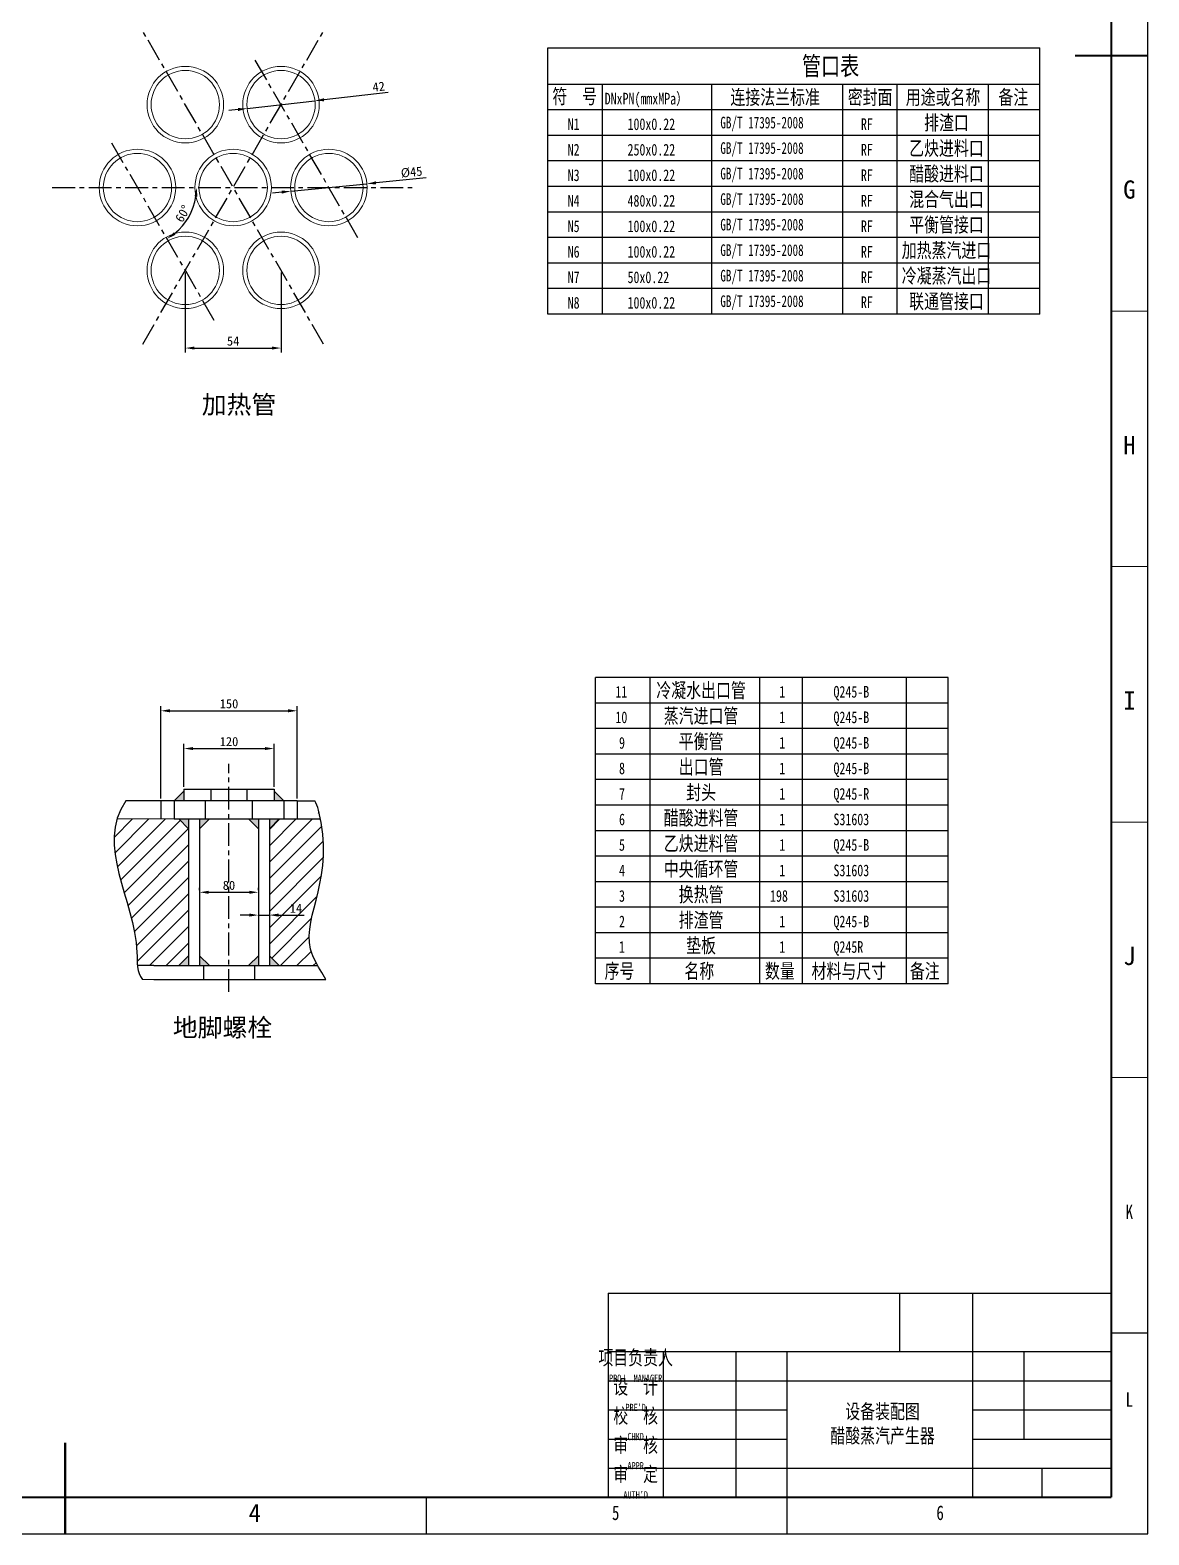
# Model space of a CAD drawing. Header units: millimetres. Extents: x 0 to 609, y 0 to 826.
# Drawn here: x 302.5 to 609.4, y -0.5 to 412.3 of the extents above; entities that cross this region are included whole.
import ezdxf
from ezdxf.enums import TextEntityAlignment as Align

# ---------------------------------------------------------------- set-up
doc = ezdxf.new("R2010")
doc.units = ezdxf.units.MM
doc.header["$PDSIZE"] = -5
doc.linetypes.add('CENTER', pattern=[2, 1.25, -0.25, 0.25, -0.25])
doc.layers.get('0').update_dxf_attribs({"lineweight": 18})
for name, color, linetype, lineweight in [('A图框', 7, 'Continuous', 18), ('中心线', 1, 'CENTER', 25), ('文字', 7, 'Continuous', 25), ('标注', 92, 'Continuous', 25), ('框线', 7, 'Continuous', 25), ('设备内件', 150, 'Continuous', 20), ('设备轮廓', 7, 'Continuous', 25)]:
    doc.layers.add(name, color=color, linetype=linetype, lineweight=lineweight)
doc.styles.add('HZ', font='', dxfattribs={"width": 0.75})
doc.styles.add('工程字', font='')
doc.styles.add('文字5', font='')
doc.styles.get('HZ').set_extended_font_data('宋体')
doc.styles.get('工程字').set_extended_font_data('宋体')
doc.styles.get('文字5').set_extended_font_data('宋体')
doc.dimstyles.new('ISO-25', dxfattribs={"dimtxt": 2.5, "dimasz": 2.5, "dimexe": 1.25, "dimexo": 0.625, "dimtad": 1, "dimtxsty": 'Standard', "dimcen": 2.5, "dimdle": 5, "dimadec": 0, "dimazin": 0, "dimtfac": 1, "dimtmove": 0, "dimatfit": 3, "dimfxl": 0, "dimarcsym": 0})

# ---------------------------------------------------------------- blocks, each defined once
blk = doc.blocks.new('*X7')
at = {"layer": '标注'}
for points in [[(347.19, 215.65), (347.19, 214.81), (344.69, 215.23)], [(366.93, 215.65), (366.93, 214.81), (369.43, 215.23)]]:
    blk.add_hatch(color=0, dxfattribs=at).paths.add_polyline_path(points, flags=0)
at = {"layer": '标注', "color": 0, "lineweight": -2}
for p, q in [((344.69, 204.72), (344.69, 216.48)), ((347.19, 215.23), (366.93, 215.23)), ((369.43, 204.72), (369.43, 216.48))]:
    blk.add_line(p, q, dxfattribs=at)
at = {"layer": '标注', "color": 0, "insert": (357.06, 217.13), "char_height": 2.5, "width": 10.5564, "attachment_point": 5}
blk.add_mtext('120', dxfattribs=at)
blk = doc.blocks.new('*X8')
at = {"layer": '标注'}
for points in [[(340.84, 226.01), (340.84, 225.18), (338.34, 225.59)], [(373.28, 226.01), (373.28, 225.18), (375.78, 225.59)]]:
    blk.add_hatch(color=0, dxfattribs=at).paths.add_polyline_path(points, flags=0)
at = {"layer": '标注', "color": 0, "lineweight": -2}
for p, q in [((338.34, 201.49), (338.34, 226.84)), ((340.84, 225.59), (373.28, 225.59)), ((375.78, 201.49), (375.78, 226.84))]:
    blk.add_line(p, q, dxfattribs=at)
at = {"layer": '标注', "color": 0, "insert": (357.06, 227.5), "char_height": 2.5, "width": 10.5564, "attachment_point": 5}
blk.add_mtext('150', dxfattribs=at)
blk = doc.blocks.new('*X9')
at = {"layer": '标注'}
for points in [[(351.49, 176.22), (351.49, 175.38), (348.99, 175.8)], [(362.63, 176.22), (362.63, 175.38), (365.13, 175.8)]]:
    blk.add_hatch(color=0, dxfattribs=at).paths.add_polyline_path(points, flags=0)
at = {"layer": '标注', "color": 0, "lineweight": -2}
for p, q in [((348.99, 176.42), (348.99, 177.05)), ((351.49, 175.8), (362.63, 175.8)), ((365.13, 176.42), (365.13, 177.05))]:
    blk.add_line(p, q, dxfattribs=at)
at = {"layer": '标注', "color": 0, "insert": (357.06, 177.7), "char_height": 2.5, "width": 7.1494, "attachment_point": 5}
blk.add_mtext('80', dxfattribs=at)
blk = doc.blocks.new('*X10')
at = {"layer": '标注'}
for points in [[(362.63, 169.96), (362.63, 169.12), (365.13, 169.54)], [(370.64, 169.96), (370.64, 169.12), (368.14, 169.54)]]:
    blk.add_hatch(color=0, dxfattribs=at).paths.add_polyline_path(points, flags=0)
at = {"layer": '标注', "color": 0, "lineweight": -2}
for p, q in [((365.13, 175.17), (365.13, 168.29)), ((368.14, 175.17), (368.14, 168.29)), ((362.63, 169.54), (360.13, 169.54)), ((365.13, 169.54), (368.14, 169.54)), ((370.64, 169.54), (377.72, 169.54))]:
    blk.add_line(p, q, dxfattribs=at)
at = {"layer": '标注', "color": 0, "insert": (375.43, 171.42), "char_height": 2.5, "width": 6.6692, "attachment_point": 5}
blk.add_mtext('14', dxfattribs=at)
blk = doc.blocks.new('*X12')
at = {"layer": '标注'}
for points in [[(383.08, 393.64), (383.17, 392.81), (380.64, 392.94)], [(359.48, 390.95), (359.58, 390.12), (362.01, 390.82)]]:
    blk.add_hatch(color=0, dxfattribs=at).paths.add_polyline_path(points, flags=0)
at = {"layer": '标注', "color": 0, "lineweight": -2}
for p, q in [((362.01, 390.82), (380.64, 392.94)), ((400.77, 395.24), (383.13, 393.23)), ((359.53, 390.54), (357.05, 390.25))]:
    blk.add_line(p, q, dxfattribs=at)
at = {"layer": '标注', "color": 0, "insert": (398.12, 396.83), "char_height": 2.5, "width": 7.8306, "attachment_point": 5, "rotation": 6.499}
blk.add_mtext('42', dxfattribs=at)
blk = doc.blocks.new('*X13')
at = {"layer": '标注'}
for points in [[(371.47, 368.3), (371.56, 367.47), (374, 368.12)], [(397.35, 370.83), (397.43, 370), (394.9, 370.17)]]:
    blk.add_hatch(color=0, dxfattribs=at).paths.add_polyline_path(points, flags=0)
at = {"layer": '标注', "color": 0, "lineweight": -2}
for p, q in [((411.12, 371.76), (397.39, 370.42)), ((371.52, 367.88), (369.03, 367.64)), ((374, 368.12), (394.9, 370.17))]:
    blk.add_line(p, q, dxfattribs=at)
at = {"layer": '标注', "color": 0, "insert": (407.16, 373.35), "char_height": 2.5, "width": 13.11, "attachment_point": 5, "rotation": 5.595}
blk.add_mtext('%%C45', dxfattribs=at)
blk = doc.blocks.new('*X14')
at = {"layer": '标注'}
for points in [[(347.58, 325.52), (347.58, 324.69), (345.08, 325.11)], [(368.83, 325.52), (368.83, 324.69), (371.33, 325.11)]]:
    blk.add_hatch(color=0, dxfattribs=at).paths.add_polyline_path(points, flags=0)
at = {"layer": '标注', "color": 0, "lineweight": -2}
for p, q in [((345.08, 345.79), (345.08, 323.86)), ((371.33, 345.79), (371.33, 323.86)), ((347.58, 325.11), (368.83, 325.11))]:
    blk.add_line(p, q, dxfattribs=at)
at = {"layer": '标注', "color": 0, "insert": (358.2, 327), "char_height": 2.5, "width": 7.138, "attachment_point": 5}
blk.add_mtext('54', dxfattribs=at)
blk = doc.blocks.new('*X15')
at = {"layer": '标注'}
for points in [[(347.58, 366.69), (348.41, 366.62), (348.19, 369.15)], [(342.37, 356.16), (341.9, 356.85), (340.07, 355.09)]]:
    blk.add_hatch(color=0, dxfattribs=at).paths.add_polyline_path(points, flags=0)
at = {"layer": '标注', "color": 0, "lineweight": -2}
blk.add_arc((331.95, 369.15), 16.23, 308.832, 351.168, dxfattribs=at)
at = {"layer": '标注', "color": 0, "insert": (344.37, 361.98), "char_height": 2.5, "width": 9.8323, "attachment_point": 5, "rotation": 60}
blk.add_mtext('60%%D', dxfattribs=at)

msp = doc.modelspace()

# ---------------------------------------------------------------- hatches: boundary and pattern name
at = {"ltscale": 35}
h = msp.add_hatch(color=256, dxfattribs=at)
h.paths.add_polyline_path([(344.688, 203.552), (341.998, 200.863), (344.688, 200.863)], flags=0)
h.paths.add_polyline_path([(345.979, 195.915), (343.289, 195.915), (345.979, 193.226)], flags=0)
h.paths.add_polyline_path([(351.68, 195.915), (350.604, 195.915), (348.991, 195.915), (348.991, 193.226)], flags=0)
h.paths.add_polyline_path([(365.126, 195.915), (362.437, 195.915), (365.126, 193.226)], flags=0)
h.paths.add_polyline_path([(370.827, 195.915), (368.138, 195.915), (368.138, 193.226)], flags=0)
h.paths.add_polyline_path([(369.429, 203.552), (369.429, 200.863), (372.118, 200.863)], flags=0)
h.paths.add_polyline_path([(348.991, 158.372), (348.991, 155.683), (351.68, 155.683)], flags=0)
h.paths.add_polyline_path([(345.979, 158.372), (343.289, 155.683), (345.979, 155.683)], flags=0)
h.paths.add_polyline_path([(365.126, 158.372), (362.437, 155.683), (365.126, 155.683)], flags=0)
h.paths.add_polyline_path([(368.138, 158.372), (368.138, 155.683), (370.827, 155.683)], flags=0)
at = {"layer": '标注', "true_color": 0xfecc66}
h = msp.add_hatch(dxfattribs=at)
h.set_pattern_fill('ANSI31', color=31, style=0, pattern_type=0)
edge = h.paths.add_edge_path(flags=0)
edge.add_line((345.979, 193.226), (343.289, 195.915))
edge.add_line((343.289, 195.915), (341.998, 195.915))
edge.add_line((341.998, 195.915), (338.341, 195.915))
edge.add_line((338.341, 195.915), (326.355, 195.915))
edge.add_spline(control_points=[(326.355, 195.915), (322.896, 184.692), (332.105, 171.069), (331.841, 156.825), (331.954, 155.683)], knot_values=[0, 0, 0, 0, 37.5672201, 41.0499486, 41.0499486, 41.0499486, 41.0499486], weights=[1, 1, 1, 1, 1], degree=3, periodic=0)
edge.add_line((331.954, 155.683), (336.416, 155.683))
edge.add_line((336.416, 155.683), (343.289, 155.683))
edge.add_line((343.289, 155.683), (345.979, 158.372))
edge.add_line((345.979, 158.372), (345.979, 193.226))
edge = h.paths.add_edge_path(flags=0)
edge.add_line((368.138, 158.372), (370.827, 155.683))
edge.add_line((370.827, 155.683), (381.427, 155.683))
edge.add_spline(control_points=[(381.427, 155.683), (380.057, 158.142), (376.193, 168.651), (386.896, 180.286), (381.071, 200.216), (380.608, 200.863)], knot_values=[0, 0, 0, 0, 4.342761, 44.3420099, 46.3548606, 46.3548606, 46.3548606, 46.3548606], weights=[1, 1, 1, 1, 1, 1], degree=3, periodic=0)
edge.add_line((382.153, 195.915), (375.776, 195.915))
edge.add_line((375.776, 195.915), (370.827, 195.915))
edge.add_line((370.827, 195.915), (368.138, 193.226))
edge.add_line((368.138, 193.226), (368.138, 158.372))

# ---------------------------------------------------------------- linework, layer by layer
msp.add_line((345.079, 391.881), (345.079, 391.881))
at = {"ltscale": 5}
for p, q in [((341.998, 200.863), (344.688, 203.552)), ((372.118, 200.863), (369.429, 203.552)), ((338.341, 195.915), (341.998, 195.915)), ((343.289, 195.915), (345.979, 193.226)), ((351.68, 195.915), (348.991, 193.226)), ((362.437, 195.915), (365.126, 193.226)), ((370.827, 195.915), (368.138, 193.226)), ((343.289, 155.683), (345.979, 158.372)), ((351.68, 155.683), (348.991, 158.372)), ((362.437, 155.683), (365.126, 158.372)), ((370.827, 155.683), (368.138, 158.372)), ((336.416, 151.918), (333.345, 151.918))]:
    msp.add_line(p, q, dxfattribs=at)
at = {"ltscale": 20}
msp.add_line((338.306, 195.915), (326.355, 195.915), dxfattribs=at)
at = {"layer": 'A图框', "ltscale": 10}
for p, q in [((609.126, 335.22), (599.126, 335.22)), ((609.126, 265.137), (599.126, 265.137)), ((609.126, 195.054), (599.126, 195.054)), ((609.126, 124.97), (599.126, 124.97)), ((609.126, 124.97), (599.126, 124.97))]:
    msp.add_line(p, q, dxfattribs=at)
at = {"layer": 'A图框'}
for points in [[(609.126, 405.304, 0.6, 0.6, 0), (589.126, 405.304, 0.6, 0.6, 0)], [(312.126, 24.804, 0.6, 0.6, 0), (312.126, -0.196, 0.6, 0.6, 0)]]:
    msp.add_lwpolyline(points, format="xyseb", dxfattribs=at)
at = {"layer": '中心线', "ltscale": 5}
for p, q in [((333.398, 326.183), (383.009, 412.113)), ((383.009, 326.183), (333.398, 412.113)), ((392.406, 355.375), (363.959, 404.646)), ((353.031, 332.642), (324.584, 381.913)), ((308.592, 369.148), (407.815, 369.148)), ((357.058, 148.501), (357.058, 211.017))]:
    msp.add_line(p, q, dxfattribs=at)
at = {"layer": '文字'}
for p, q in [((609.126, -0.196), (609.126, 825.804)), ((579.545, 397.425), (444.545, 397.425)), ((525.442, 334.425), (525.442, 397.425)), ((579.545, 390.425), (444.545, 390.425)), ((514.35, 150.702), (514.35, 206.702)), ((554.35, 157.702), (457.646, 157.702)), ((554.35, 150.702), (457.646, 150.702)), ((461.126, 65.804), (599.126, 65.804)), ((461.126, 65.804), (461.126, 9.804)), ((541.126, 49.804), (541.126, 65.804)), ((561.126, 9.804), (561.126, 65.804)), ((609.126, 54.887), (599.126, 54.887)), ((461.126, 49.804), (599.126, 49.804)), ((476.126, 49.804), (476.126, 9.804)), ((496.126, 49.804), (496.126, 9.804)), ((510.126, 49.804), (510.126, 9.804)), ((575.126, 49.804), (575.126, 49.804)), ((575.126, 49.804), (575.126, 25.804)), ((461.126, 41.804), (599.126, 41.804)), ((461.126, 33.804), (510.126, 33.804)), ((561.126, 33.804), (599.126, 33.804)), ((461.126, 25.804), (510.126, 25.804)), ((561.126, 25.804), (599.126, 25.804)), ((461.126, 17.804), (599.126, 17.804)), ((580.126, 9.804), (580.126, 17.804)), ((411.126, 9.804), (411.126, -0.196)), ((510.126, 9.804), (510.126, -0.196)), ((0.126, -0.196), (609.126, -0.196)), ((15.126, -0.196), (609.126, -0.196))]:
    msp.add_line(p, q, dxfattribs=at)
for points in [[(599.126, 9.804, 0.6, 0.6, 0), (599.126, 815.804, 0.6, 0.6, 0)], [(25.126, 9.804, 0.6, 0.6, 0), (599.126, 9.804, 0.6, 0.6, 0)]]:
    msp.add_lwpolyline(points, format="xyseb", dxfattribs=at)
for p in [(411.126, 9.804), (510.126, 9.804)]:
    msp.add_point(p, dxfattribs=at)
at = {"layer": '框线'}
for p, q in [((444.545, 334.425), (444.545, 407.425)), ((444.545, 407.425), (579.545, 407.425)), ((579.545, 334.425), (579.545, 407.425)), ((579.545, 397.425), (444.545, 397.425)), ((459.545, 334.425), (459.545, 397.425)), ((459.545, 363.825), (459.545, 397.425)), ((489.545, 334.425), (489.545, 397.425)), ((540.344, 334.425), (540.344, 397.425)), ((565.442, 334.425), (565.442, 397.425)), ((579.545, 390.425), (444.545, 390.425)), ((579.545, 383.425), (444.545, 383.425)), ((579.545, 383.425), (444.545, 383.425)), ((579.545, 376.425), (444.545, 376.425)), ((579.545, 376.425), (444.545, 376.425)), ((579.545, 369.425), (444.545, 369.425)), ((579.545, 369.425), (444.545, 369.425)), ((579.545, 362.425), (444.545, 362.425)), ((579.545, 355.425), (444.545, 355.425)), ((579.545, 355.425), (444.545, 355.425)), ((579.545, 348.425), (444.545, 348.425)), ((579.545, 348.425), (444.545, 348.425)), ((579.545, 341.425), (444.545, 341.425)), ((579.545, 334.425), (444.545, 334.425)), ((554.35, 234.702), (457.646, 234.702)), ((457.646, 150.702), (457.646, 234.702)), ((472.646, 150.702), (472.646, 234.702)), ((502.646, 150.702), (502.646, 234.702)), ((514.35, 150.702), (514.35, 234.702)), ((542.945, 150.702), (542.945, 234.702)), ((554.35, 150.702), (554.35, 234.702)), ((554.35, 227.702), (457.646, 227.702)), ((554.35, 227.702), (457.646, 227.702)), ((554.35, 220.702), (457.646, 220.702)), ((554.35, 213.702), (457.646, 213.702)), ((554.35, 206.702), (457.646, 206.702)), ((472.646, 150.702), (472.646, 206.702)), ((502.646, 150.702), (502.646, 206.702)), ((554.35, 199.702), (457.646, 199.702)), ((554.35, 199.702), (457.646, 199.702)), ((554.35, 192.702), (457.646, 192.702)), ((554.35, 192.702), (457.646, 192.702)), ((554.35, 185.702), (457.646, 185.702)), ((554.35, 185.702), (457.646, 185.702)), ((554.35, 178.702), (457.646, 178.702)), ((554.35, 171.702), (457.646, 171.702)), ((554.35, 171.702), (457.646, 171.702)), ((554.35, 164.702), (457.646, 164.702)), ((554.35, 164.702), (457.646, 164.702)), ((554.35, 157.702), (457.646, 157.702)), ((554.35, 157.702), (457.646, 157.702)), ((554.35, 150.702), (457.646, 150.702))]:
    msp.add_line(p, q, dxfattribs=at)
at = {"layer": '设备内件', "ltscale": 5}
for centre, radius in [((345.079, 391.881), 10.5), ((345.079, 391.881), 9.375), ((371.329, 391.881), 10.5), ((371.329, 391.881), 9.375), ((331.954, 369.148), 10.5), ((331.954, 369.148), 9.375), ((358.204, 369.148), 10.5), ((358.204, 369.148), 9.375), ((384.454, 369.148), 10.5), ((384.454, 369.148), 9.375), ((345.079, 346.415), 10.5), ((345.079, 346.415), 9.375), ((371.329, 346.415), 10.5), ((371.329, 346.415), 9.375)]:
    msp.add_circle(centre, radius, dxfattribs=at)
at = {"layer": '设备轮廓', "ltscale": 5}
for p, q in [((344.688, 204.09), (369.429, 204.09)), ((344.688, 204.09), (344.688, 200.863)), ((352.056, 204.09), (352.056, 200.863)), ((362.06, 200.863), (362.06, 204.09)), ((369.429, 204.09), (369.429, 200.863)), ((375.776, 200.863), (338.341, 200.863)), ((338.341, 200.863), (338.341, 195.915)), ((341.998, 200.863), (341.998, 195.915)), ((350.604, 195.915), (350.604, 200.863)), ((363.513, 195.915), (363.513, 200.863)), ((372.118, 200.863), (372.118, 195.915)), ((375.776, 200.863), (375.776, 195.915)), ((341.998, 195.915), (375.776, 195.915)), ((345.979, 195.915), (345.979, 155.683)), ((348.991, 195.915), (348.991, 155.683)), ((365.126, 195.915), (365.126, 155.683)), ((368.138, 195.915), (368.138, 155.683)), ((336.416, 155.683), (331.954, 155.683)), ((336.416, 155.683), (368.138, 155.683)), ((368.138, 155.683), (381.427, 155.683)), ((336.416, 151.918), (383.623, 151.918))]:
    msp.add_line(p, q, dxfattribs=at)
at = {"layer": '设备轮廓', "ltscale": 20}
for p, q in [((338.306, 200.863), (328.771, 200.863)), ((375.776, 200.863), (380.608, 200.863)), ((375.776, 195.915), (382.156, 195.915))]:
    msp.add_line(p, q, dxfattribs=at)
at = {"layer": '设备轮廓', "ltscale": 200}
for p, q in [((350.066, 155.683), (350.066, 151.918)), ((357.058, 155.683), (364.05, 155.683)), ((364.05, 155.683), (364.05, 151.918))]:
    msp.add_line(p, q, dxfattribs=at)
at = {"layer": '设备轮廓', "ltscale": 5}
for points, knots in [([(328.771, 200.863), (320.198, 188.409), (333.232, 171.613), (331.684, 153.863), (333.345, 151.918)], [0, 0, 0, 0, 42.726904, 50.3874962, 50.3874962, 50.3874962, 50.3874962]), ([(383.623, 151.918), (380.385, 157.312), (375.788, 168.211), (386.896, 180.286), (381.071, 200.216), (380.608, 200.863)], [0, 0, 0, 0, 6.3955801, 48.375116, 50.4876191, 50.4876191, 50.4876191, 50.4876191])]:
    msp.add_open_spline(points, degree=3, knots=knots, dxfattribs=at)

# ---------------------------------------------------------------- texts
at = {"layer": 'A图框', "char_height": 5, "width": 10, "attachment_point": 5, "style": '工程字'}
for s, insert in [('G', (604.07, 368.557)), ('H', (604.07, 298.474)), ('I', (604.07, 228.39)), ('J', (604.07, 158.307)), ('4', (364.148, 5.554))]:
    msp.add_mtext(s, dxfattribs=dict(at, insert=insert))
at = {"layer": '文字', "style": 'HZ', "width": 0.75}
for s, height, p in [('管口表', 5.12, (514.24, 399.925)), ('DNxPN(mmxMPa）', 3.2, (460.126, 391.925)), ('N1', 3.2, (449.974, 384.925)), ('100x0.22', 3.2, (466.399, 384.925)), ('N2', 3.2, (449.974, 377.925)), ('250x0.22', 3.2, (466.399, 377.925)), ('N3', 3.2, (449.974, 370.925)), ('100x0.22', 3.2, (466.399, 370.925)), ('N4', 3.2, (449.974, 363.925)), ('480x0.22', 3.2, (466.399, 363.925)), ('N5', 3.2, (449.974, 356.925)), ('100x0.22', 3.2, (466.399, 356.925)), ('N6', 3.2, (449.974, 349.925)), ('100x0.22', 3.2, (466.399, 349.925)), ('N7', 3.2, (449.974, 342.925)), ('50x0.22', 3.2, (466.399, 342.925)), ('N8', 3.2, (449.974, 335.925)), ('100x0.22', 3.2, (466.399, 335.925)), ('11', 3.2, (463.075, 229.202)), ('1', 3.2, (508.033, 229.202)), ('Q245-B', 3.2, (522.896, 229.202)), ('10', 3.2, (463.075, 222.202)), ('1', 3.2, (508.033, 222.202)), ('Q245-B', 3.2, (522.896, 222.202)), ('9', 3.2, (464.058, 215.202)), ('1', 3.2, (508.033, 215.202)), ('Q245-B', 3.2, (522.896, 215.202)), ('8', 3.2, (464.058, 208.202)), ('1', 3.2, (508.033, 208.202)), ('Q245-B', 3.2, (522.896, 208.202)), ('7', 3.2, (464.058, 201.202)), ('1', 3.2, (508.033, 201.202)), ('Q245-R', 3.2, (522.896, 201.202)), ('6', 3.2, (464.058, 194.202)), ('1', 3.2, (508.033, 194.202)), ('S31603', 3.2, (522.896, 194.202)), ('5', 3.2, (464.058, 187.202)), ('1', 3.2, (508.033, 187.202)), ('Q245-B', 3.2, (522.896, 187.202)), ('4', 3.2, (464.058, 180.202)), ('1', 3.2, (508.033, 180.202)), ('S31603', 3.2, (522.896, 180.202)), ('3', 3.2, (464.058, 173.202)), ('198', 3.2, (505.491, 173.202)), ('S31603', 3.2, (522.896, 173.202)), ('2', 3.2, (464.058, 166.202)), ('1', 3.2, (508.033, 166.202)), ('Q245-B', 3.2, (522.896, 166.202)), ('1', 3.2, (464.058, 159.202)), ('1', 3.2, (508.033, 159.202)), ('Q245R', 3.2, (522.896, 159.202))]:
    msp.add_text(s, height=height, dxfattribs=at).set_placement(p)
for s, p in [('连接法兰标准', (506.884, 393.925)), ('密封面', (532.942, 393.925)), ('用途或名称', (552.942, 393.925)), ('备注', (572.236, 393.925)), ('排渣口', (553.893, 386.925)), ('乙炔进料口', (553.893, 379.925)), ('醋酸进料口', (553.893, 372.925)), ('混合气出口', (553.893, 365.925)), ('平衡管接口', (553.893, 358.925)), ('加热蒸汽进口', (553.893, 351.925)), ('冷凝蒸汽出口', (553.893, 344.925)), ('联通管接口', (553.893, 337.925)), ('冷凝水出口管', (486.567, 231.202)), ('蒸汽进口管', (486.567, 224.202)), ('平衡管', (486.567, 217.202)), ('出口管', (486.567, 210.202)), ('封头', (486.567, 203.202)), ('醋酸进料管', (486.567, 196.202)), ('乙炔进料管', (486.567, 189.202)), ('中央循环管', (486.567, 182.202)), ('换热管', (486.567, 175.202)), ('排渣管', (486.567, 168.202)), ('垫板', (486.567, 161.202)), ('序号', (464.196, 154.202)), ('名称', (486.085, 154.202)), ('数量', (508.189, 154.202)), ('材料与尺寸', (527.106, 154.202)), ('备注', (547.945, 154.202))]:
    msp.add_text(s, height=4, dxfattribs=at).set_placement(p, align=Align.MIDDLE_CENTER)
at = {"layer": '文字'}
for s, insert, char_height, width, attachment_point, style in [('符  号', (451.911, 393.925), 4, 18.60335, 5, 'HZ'), ('{\\W0.7;GB/T 17395-2008}', (491.855, 384.586), 3.2, 35.62726, 7, 'HZ'), (' RF', (528.783, 384.925), 3.2, 7.62235, 7, 'HZ'), ('{\\W0.7;GB/T 17395-2008}', (491.855, 377.586), 3.2, 35.62726, 7, 'HZ'), (' RF', (528.783, 377.925), 3.2, 7.62235, 7, 'HZ'), ('{\\W0.7;GB/T 17395-2008}', (491.855, 370.586), 3.2, 35.62726, 7, 'HZ'), (' RF', (528.783, 370.925), 3.2, 7.62235, 7, 'HZ'), ('{\\W0.7;GB/T 17395-2008}', (491.855, 363.586), 3.2, 35.62726, 7, 'HZ'), (' RF', (528.783, 363.925), 3.2, 7.62235, 7, 'HZ'), ('{\\W0.7;GB/T 17395-2008}', (491.855, 356.586), 3.2, 35.62726, 7, 'HZ'), (' RF', (528.783, 356.925), 3.2, 7.62235, 7, 'HZ'), ('{\\W0.7;GB/T 17395-2008}', (491.855, 349.586), 3.2, 35.62726, 7, 'HZ'), (' RF', (528.783, 349.925), 3.2, 7.62235, 7, 'HZ'), ('{\\W0.7;GB/T 17395-2008}', (491.855, 342.586), 3.2, 35.62726, 7, 'HZ'), (' RF', (528.783, 342.925), 3.2, 7.62235, 7, 'HZ'), ('{\\W0.7;GB/T 17395-2008}', (491.855, 335.586), 3.2, 35.62726, 7, 'HZ'), (' RF', (528.783, 336.083), 3.2, 7.62235, 7, 'HZ'), ('加热管', (359.801, 309.308), 5, 36.7312, 5, '文字5'), ('地脚螺栓', (355.287, 138.435), 5, 36.7312, 5, '文字5'), ('K', (604.07, 88.14), 4, 10, 5, 'HZ'), ('L', (604.07, 36.658), 4, 10, 5, 'HZ'), ('5', (463.148, 5.554), 4, 10, 5, 'HZ'), ('6', (552.148, 5.554), 4, 10, 5, 'HZ')]:
    msp.add_mtext(s, dxfattribs=dict(at, insert=insert, char_height=char_height, width=width, attachment_point=attachment_point, style=style))
at = {"layer": '文字', "char_height": 4, "attachment_point": 5, "style": 'HZ'}
for s, width, insert in [('项目负责人\\P{\\H0.5x;PROJ  MANAGER}', 28.41456, (468.626, 45.804)), ("设  计\\P{\\H0.5x;PRE'D}", 15, (468.626, 37.804)), ('校  核\\P{\\H0.5x;CHKD}', 15, (468.626, 29.804)), ('设备装配图\\P醋酸蒸汽产生器', 48.04405, (536.347, 29.803)), ('审  核\\P{\\H0.5x;APPR}', 15, (468.626, 21.804)), ("审  定\\P{\\H0.5x;AUTH'D}", 15, (468.626, 13.804))]:
    msp.add_mtext_dynamic_manual_height_columns(s, width=width, gutter_width=15, heights=[0], dxfattribs=dict(at, insert=insert))

# ---------------------------------------------------------------- dimensions: what is measured, and where the dimension line sits
at = {"layer": '标注'}
for p1, p2, text, picture, middle in [((362.014, 390.82), (380.643, 392.943), '42', '*X12', (398.337, 394.958)), ((374.004, 368.125), (394.904, 370.172), '%%C45', '*X13', (407.354, 371.392))]:
    dim = msp.add_diameter_dim_2p(p1=p1, p2=p2, text=text, dimstyle='ISO-25', override={"dimpost": '%%C<>', "dimsah": 1, "dimtolj": 1}, dxfattribs=at)
    dim.commit()
    dim.dimension.update_dxf_attribs({"geometry": picture, "text_midpoint": middle, "dimtype": 163})
dim = msp.add_angular_dim_2l(base=(346.013, 361.031), line1=((308.592, 369.148), (407.815, 369.148)), line2=((353.031, 332.642), (324.584, 381.913)), dimstyle='ISO-25', override={"dimtad": 1, "dimtih": 0, "dimtoh": 0, "dimsah": 1, "dimtdec": 0, "dimtolj": 1, "dimtzin": 0}, dxfattribs=at)
dim.commit()
dim.dimension.update_dxf_attribs({"geometry": '*X15', "text_midpoint": (344.366, 361.982)})
for base, p1, p2, text, picture, middle in [((371.329, 325.105), (345.079, 346.415), (371.329, 346.415), '54', '*X14', (358.204, 327.002)), ((375.776, 225.595), (338.341, 200.863), (375.776, 200.863), '150', '*X8', (357.058, 227.496)), ((369.429, 215.231), (344.688, 204.09), (369.429, 204.09), '120', '*X7', (357.058, 217.132)), ((365.126, 175.799), (348.991, 175.799), (365.126, 175.799), '80', '*X9', (357.058, 177.7)), ((368.138, 169.542), (365.126, 175.799), (368.138, 175.799), '14', '*X10', (375.431, 171.422))]:
    dim = msp.add_linear_dim(base=base, p1=p1, p2=p2, text=text, dimstyle='ISO-25', override={"dimsah": 1, "dimtolj": 1}, dxfattribs=at)
    dim.commit()
    dim.dimension.update_dxf_attribs({"geometry": picture, "text_midpoint": middle})

doc.saveas('drawing.dxf')
